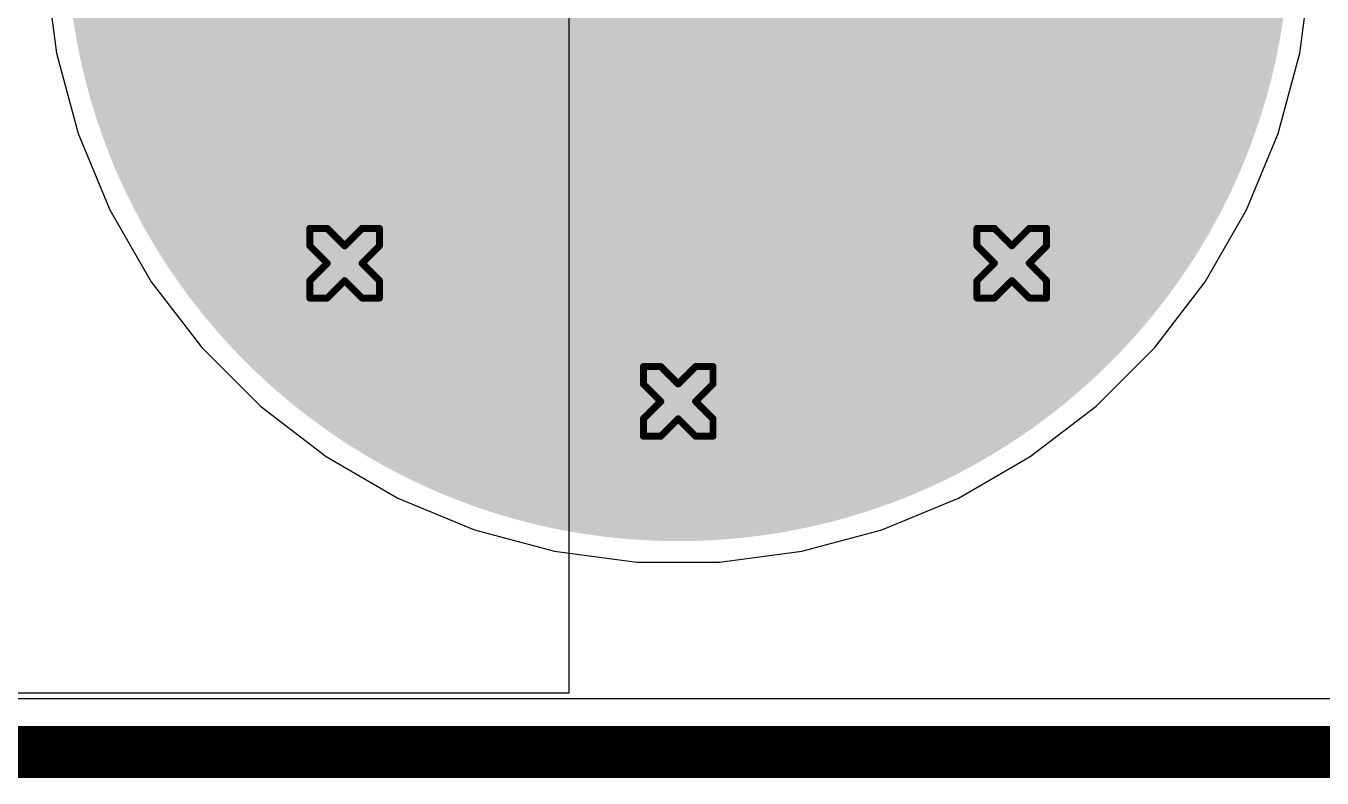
# Model space of a CAD drawing. Header units: inches. Extents: x 0 to 5379, y 0 to 5429.
# Drawn here: x 143.84 to 153.3, y -0.19 to 5.3 of the extents above; entities that cross this region are included whole.
import ezdxf

# ---------------------------------------------------------------- set-up
doc = ezdxf.new("R2010")
doc.units = ezdxf.units.IN
for name, color, linetype in [('Board Outline', 216, 'Continuous'), ('Bottom Layer', 5, 'Continuous'), ('Bottom Solder', 6, 'Continuous'), ('Drill Drawing', 1, 'Continuous'), ('GND01', 16, 'Continuous'), ('GND02', 76, 'Continuous'), ('Multi-Layer', 9, 'Continuous'), ('Pad Holes', 156, 'Continuous'), ('PWR', 156, 'Continuous'), ('SIG 01', 90, 'Continuous'), ('Top Layer', 1, 'Continuous'), ('Top Solder', 216, 'Continuous'), ('Via Holes', 16, 'Continuous')]:
    doc.layers.add(name, color=color, linetype=linetype)

msp = doc.modelspace()

# ---------------------------------------------------------------- hatches: boundary and pattern name
at = {"layer": 'Bottom Layer'}
h = msp.add_hatch(color=5, dxfattribs=at)
edge = h.paths.add_edge_path()
edge.add_arc((148.6033, 6), 4.36, 0, 360)
h = msp.add_hatch(color=5, dxfattribs=at)
edge = h.paths.add_edge_path()
edge.add_arc((146.1695, 3.5661), 0.3, 0, 360)
h = msp.add_hatch(color=5, dxfattribs=at)
edge = h.paths.add_edge_path()
edge.add_arc((151.0372, 3.5661), 0.3, 0, 360)
h = msp.add_hatch(color=5, dxfattribs=at)
edge = h.paths.add_edge_path()
edge.add_arc((148.6033, 2.558), 0.3, 0, 360)
at = {"layer": 'Bottom Solder'}
h = msp.add_hatch(color=6, dxfattribs=at)
edge = h.paths.add_edge_path()
edge.add_arc((148.6033, 6), 4.4616, 0, 360)
h = msp.add_hatch(color=6, dxfattribs=at)
edge = h.paths.add_edge_path()
edge.add_arc((146.1695, 3.5661), 0.4016, 0, 360)
h = msp.add_hatch(color=6, dxfattribs=at)
edge = h.paths.add_edge_path()
edge.add_arc((151.0372, 3.5661), 0.4016, 0, 360)
h = msp.add_hatch(color=6, dxfattribs=at)
edge = h.paths.add_edge_path()
edge.add_arc((148.6033, 2.558), 0.4016, 0, 360)
at = {"layer": 'GND01'}
h = msp.add_hatch(color=16, dxfattribs=at)
edge = h.paths.add_edge_path()
edge.add_arc((148.6033, 6), 4.36, 0, 360)
h = msp.add_hatch(color=16, dxfattribs=at)
edge = h.paths.add_edge_path()
edge.add_arc((146.1695, 3.5661), 0.3, 0, 360)
h = msp.add_hatch(color=16, dxfattribs=at)
edge = h.paths.add_edge_path()
edge.add_arc((151.0372, 3.5661), 0.3, 0, 360)
h = msp.add_hatch(color=16, dxfattribs=at)
edge = h.paths.add_edge_path()
edge.add_arc((148.6033, 2.558), 0.3, 0, 360)
at = {"layer": 'GND02'}
h = msp.add_hatch(color=76, dxfattribs=at)
edge = h.paths.add_edge_path()
edge.add_arc((148.6033, 6), 4.36, 0, 360)
h = msp.add_hatch(color=76, dxfattribs=at)
edge = h.paths.add_edge_path()
edge.add_arc((146.1695, 3.5661), 0.3, 0, 360)
h = msp.add_hatch(color=76, dxfattribs=at)
edge = h.paths.add_edge_path()
edge.add_arc((151.0372, 3.5661), 0.3, 0, 360)
h = msp.add_hatch(color=76, dxfattribs=at)
edge = h.paths.add_edge_path()
edge.add_arc((148.6033, 2.558), 0.3, 0, 360)
at = {"layer": 'Multi-Layer'}
h = msp.add_hatch(color=9, dxfattribs=at)
edge = h.paths.add_edge_path()
edge.add_arc((148.6033, 6), 4.36, 0, 360)
at = {"layer": 'Pad Holes'}
h = msp.add_hatch(color=7, dxfattribs=at)
edge = h.paths.add_edge_path()
edge.add_arc((148.6033, 6), 2.5, 0, 360)
at = {"layer": 'PWR'}
h = msp.add_hatch(color=156, dxfattribs=at)
edge = h.paths.add_edge_path()
edge.add_arc((148.6033, 6), 4.36, 0, 360)
h = msp.add_hatch(color=156, dxfattribs=at)
edge = h.paths.add_edge_path()
edge.add_arc((146.1695, 3.5661), 0.3, 0, 360)
h = msp.add_hatch(color=156, dxfattribs=at)
edge = h.paths.add_edge_path()
edge.add_arc((151.0372, 3.5661), 0.3, 0, 360)
h = msp.add_hatch(color=156, dxfattribs=at)
edge = h.paths.add_edge_path()
edge.add_arc((148.6033, 2.558), 0.3, 0, 360)
at = {"layer": 'SIG 01'}
h = msp.add_hatch(color=90, dxfattribs=at)
edge = h.paths.add_edge_path()
edge.add_arc((148.6033, 6), 4.36, 0, 360)
h = msp.add_hatch(color=90, dxfattribs=at)
edge = h.paths.add_edge_path()
edge.add_arc((146.1695, 3.5661), 0.3, 0, 360)
h = msp.add_hatch(color=90, dxfattribs=at)
edge = h.paths.add_edge_path()
edge.add_arc((151.0372, 3.5661), 0.3, 0, 360)
h = msp.add_hatch(color=90, dxfattribs=at)
edge = h.paths.add_edge_path()
edge.add_arc((148.6033, 2.558), 0.3, 0, 360)
at = {"layer": 'Top Layer'}
h = msp.add_hatch(color=1, dxfattribs=at)
edge = h.paths.add_edge_path()
edge.add_arc((148.6033, 6), 4.36, 0, 360)
h = msp.add_hatch(color=1, dxfattribs=at)
edge = h.paths.add_edge_path()
edge.add_arc((146.1695, 3.5661), 0.3, 0, 360)
h = msp.add_hatch(color=1, dxfattribs=at)
edge = h.paths.add_edge_path()
edge.add_arc((151.0372, 3.5661), 0.3, 0, 360)
h = msp.add_hatch(color=1, dxfattribs=at)
edge = h.paths.add_edge_path()
edge.add_arc((148.6033, 2.558), 0.3, 0, 360)
at = {"layer": 'Top Solder'}
h = msp.add_hatch(color=216, dxfattribs=at)
edge = h.paths.add_edge_path()
edge.add_arc((148.6033, 6), 4.4616, 0, 360)
h = msp.add_hatch(color=216, dxfattribs=at)
edge = h.paths.add_edge_path()
edge.add_arc((146.1695, 3.5661), 0.4016, 0, 360)
h = msp.add_hatch(color=216, dxfattribs=at)
edge = h.paths.add_edge_path()
edge.add_arc((151.0372, 3.5661), 0.4016, 0, 360)
h = msp.add_hatch(color=216, dxfattribs=at)
edge = h.paths.add_edge_path()
edge.add_arc((148.6033, 2.558), 0.4016, 0, 360)
at = {"layer": 'Via Holes'}
h = msp.add_hatch(color=7, dxfattribs=at)
edge = h.paths.add_edge_path()
edge.add_arc((146.1695, 3.5661), 0.15, 0, 360)
h = msp.add_hatch(color=7, dxfattribs=at)
edge = h.paths.add_edge_path()
edge.add_arc((151.0372, 3.5661), 0.15, 0, 360)
h = msp.add_hatch(color=7, dxfattribs=at)
edge = h.paths.add_edge_path()
edge.add_arc((148.6033, 2.558), 0.15, 0, 360)

# ---------------------------------------------------------------- linework, layer by layer
at = {"layer": 'Board Outline'}
msp.add_lwpolyline([(0, 0, 0.381, 0.381, 0), (350, 0, 0.381, 0.381, 0)], format="xyseb", dxfattribs=at)
at = {"layer": 'Bottom Layer'}
for p, q in [((143.9893, 5.6976), (144.0683, 5.0979)), ((153.1384, 5.0979), (153.2173, 5.6976)), ((144.0683, 5.0979), (144.2248, 4.5137)), ((152.9818, 4.5137), (153.1384, 5.0979)), ((144.2248, 4.5137), (144.4563, 3.9549)), ((152.7504, 3.9549), (152.9818, 4.5137)), ((144.4563, 3.9549), (144.7587, 3.4311)), ((152.4479, 3.4311), (152.7504, 3.9549)), ((144.7587, 3.4311), (145.1269, 2.9513)), ((152.0797, 2.9513), (152.4479, 3.4311)), ((145.1269, 2.9513), (145.5546, 2.5236)), ((151.6521, 2.5236), (152.0797, 2.9513)), ((145.5546, 2.5236), (146.0344, 2.1554)), ((151.1722, 2.1554), (151.6521, 2.5236)), ((146.0344, 2.1554), (146.5582, 1.853)), ((150.6484, 1.853), (151.1722, 2.1554)), ((146.5582, 1.853), (147.117, 1.6215)), ((150.0896, 1.6215), (150.6484, 1.853)), ((147.117, 1.6215), (147.7012, 1.4649)), ((149.5054, 1.4649), (150.0896, 1.6215)), ((147.7012, 1.4649), (148.3009, 1.386)), ((148.9057, 1.386), (149.5054, 1.4649)), ((148.3009, 1.386), (148.9057, 1.386)), ((154.035, 0.3885), (79.1852, 0.3885))]:
    msp.add_line(p, q, dxfattribs=at)
at = {"layer": 'Drill Drawing'}
for points in [[(145.9155, 3.6931, 0.0508, 0.0508, 0), (145.9155, 3.8201, 0.0508, 0.0508, 0)], [(145.9155, 3.8201, 0.0508, 0.0508, 0), (146.0425, 3.8201, 0.0508, 0.0508, 0)], [(146.0425, 3.8201, 0.0508, 0.0508, 0), (146.1695, 3.6931, 0.0508, 0.0508, 0)], [(146.1695, 3.6931, 0.0508, 0.0508, 0), (146.2965, 3.8201, 0.0508, 0.0508, 0)], [(146.2965, 3.8201, 0.0508, 0.0508, 0), (146.4235, 3.8201, 0.0508, 0.0508, 0)], [(146.4235, 3.6931, 0.0508, 0.0508, 0), (146.4235, 3.8201, 0.0508, 0.0508, 0)], [(150.7832, 3.6931, 0.0508, 0.0508, 0), (150.7832, 3.8201, 0.0508, 0.0508, 0)], [(150.7832, 3.8201, 0.0508, 0.0508, 0), (150.9102, 3.8201, 0.0508, 0.0508, 0)], [(150.9102, 3.8201, 0.0508, 0.0508, 0), (151.0372, 3.6931, 0.0508, 0.0508, 0)], [(151.0372, 3.6931, 0.0508, 0.0508, 0), (151.1642, 3.8201, 0.0508, 0.0508, 0)], [(151.1642, 3.8201, 0.0508, 0.0508, 0), (151.2912, 3.8201, 0.0508, 0.0508, 0)], [(151.2912, 3.6931, 0.0508, 0.0508, 0), (151.2912, 3.8201, 0.0508, 0.0508, 0)], [(145.9155, 3.6931, 0.0508, 0.0508, 0), (146.0425, 3.5661, 0.0508, 0.0508, 0)], [(146.2965, 3.5661, 0.0508, 0.0508, 0), (146.4235, 3.6931, 0.0508, 0.0508, 0)], [(150.7832, 3.6931, 0.0508, 0.0508, 0), (150.9102, 3.5661, 0.0508, 0.0508, 0)], [(151.1642, 3.5661, 0.0508, 0.0508, 0), (151.2912, 3.6931, 0.0508, 0.0508, 0)], [(145.9155, 3.4391, 0.0508, 0.0508, 0), (146.0425, 3.5661, 0.0508, 0.0508, 0)], [(146.2965, 3.5661, 0.0508, 0.0508, 0), (146.4235, 3.4391, 0.0508, 0.0508, 0)], [(150.7832, 3.4391, 0.0508, 0.0508, 0), (150.9102, 3.5661, 0.0508, 0.0508, 0)], [(151.1642, 3.5661, 0.0508, 0.0508, 0), (151.2912, 3.4391, 0.0508, 0.0508, 0)], [(145.9155, 3.3121, 0.0508, 0.0508, 0), (145.9155, 3.4391, 0.0508, 0.0508, 0)], [(146.0425, 3.3121, 0.0508, 0.0508, 0), (146.1695, 3.4391, 0.0508, 0.0508, 0)], [(146.1695, 3.4391, 0.0508, 0.0508, 0), (146.2965, 3.3121, 0.0508, 0.0508, 0)], [(146.4235, 3.3121, 0.0508, 0.0508, 0), (146.4235, 3.4391, 0.0508, 0.0508, 0)], [(150.7832, 3.3121, 0.0508, 0.0508, 0), (150.7832, 3.4391, 0.0508, 0.0508, 0)], [(150.9102, 3.3121, 0.0508, 0.0508, 0), (151.0372, 3.4391, 0.0508, 0.0508, 0)], [(151.0372, 3.4391, 0.0508, 0.0508, 0), (151.1642, 3.3121, 0.0508, 0.0508, 0)], [(151.2912, 3.3121, 0.0508, 0.0508, 0), (151.2912, 3.4391, 0.0508, 0.0508, 0)], [(145.9155, 3.3121, 0.0508, 0.0508, 0), (146.0425, 3.3121, 0.0508, 0.0508, 0)], [(146.2965, 3.3121, 0.0508, 0.0508, 0), (146.4235, 3.3121, 0.0508, 0.0508, 0)], [(150.7832, 3.3121, 0.0508, 0.0508, 0), (150.9102, 3.3121, 0.0508, 0.0508, 0)], [(151.1642, 3.3121, 0.0508, 0.0508, 0), (151.2912, 3.3121, 0.0508, 0.0508, 0)], [(148.3493, 2.685, 0.0508, 0.0508, 0), (148.3493, 2.812, 0.0508, 0.0508, 0)], [(148.3493, 2.812, 0.0508, 0.0508, 0), (148.4763, 2.812, 0.0508, 0.0508, 0)], [(148.4763, 2.812, 0.0508, 0.0508, 0), (148.6033, 2.685, 0.0508, 0.0508, 0)], [(148.6033, 2.685, 0.0508, 0.0508, 0), (148.7303, 2.812, 0.0508, 0.0508, 0)], [(148.7303, 2.812, 0.0508, 0.0508, 0), (148.8573, 2.812, 0.0508, 0.0508, 0)], [(148.8573, 2.685, 0.0508, 0.0508, 0), (148.8573, 2.812, 0.0508, 0.0508, 0)], [(148.3493, 2.685, 0.0508, 0.0508, 0), (148.4763, 2.558, 0.0508, 0.0508, 0)], [(148.7303, 2.558, 0.0508, 0.0508, 0), (148.8573, 2.685, 0.0508, 0.0508, 0)], [(148.3493, 2.431, 0.0508, 0.0508, 0), (148.4763, 2.558, 0.0508, 0.0508, 0)], [(148.7303, 2.558, 0.0508, 0.0508, 0), (148.8573, 2.431, 0.0508, 0.0508, 0)], [(148.3493, 2.304, 0.0508, 0.0508, 0), (148.3493, 2.431, 0.0508, 0.0508, 0)], [(148.4763, 2.304, 0.0508, 0.0508, 0), (148.6033, 2.431, 0.0508, 0.0508, 0)], [(148.6033, 2.431, 0.0508, 0.0508, 0), (148.7303, 2.304, 0.0508, 0.0508, 0)], [(148.8573, 2.304, 0.0508, 0.0508, 0), (148.8573, 2.431, 0.0508, 0.0508, 0)], [(148.3493, 2.304, 0.0508, 0.0508, 0), (148.4763, 2.304, 0.0508, 0.0508, 0)], [(148.7303, 2.304, 0.0508, 0.0508, 0), (148.8573, 2.304, 0.0508, 0.0508, 0)]]:
    msp.add_lwpolyline(points, format="xyseb", dxfattribs=at)
for points in [[(145.9028, 3.8201, 0.0254, 0.0254, 1), (145.9282, 3.8201, 0.0254, 0.0254, 1)], [(145.9028, 3.8201, 0.0254, 0.0254, 1), (145.9282, 3.8201, 0.0254, 0.0254, 1)], [(146.0298, 3.8201, 0.0254, 0.0254, 1), (146.0552, 3.8201, 0.0254, 0.0254, 1)], [(146.0298, 3.8201, 0.0254, 0.0254, 1), (146.0552, 3.8201, 0.0254, 0.0254, 1)], [(146.2838, 3.8201, 0.0254, 0.0254, 1), (146.3092, 3.8201, 0.0254, 0.0254, 1)], [(146.2838, 3.8201, 0.0254, 0.0254, 1), (146.3092, 3.8201, 0.0254, 0.0254, 1)], [(146.4108, 3.8201, 0.0254, 0.0254, 1), (146.4362, 3.8201, 0.0254, 0.0254, 1)], [(146.4108, 3.8201, 0.0254, 0.0254, 1), (146.4362, 3.8201, 0.0254, 0.0254, 1)], [(150.7705, 3.8201, 0.0254, 0.0254, 1), (150.7959, 3.8201, 0.0254, 0.0254, 1)], [(150.7705, 3.8201, 0.0254, 0.0254, 1), (150.7959, 3.8201, 0.0254, 0.0254, 1)], [(150.8975, 3.8201, 0.0254, 0.0254, 1), (150.9229, 3.8201, 0.0254, 0.0254, 1)], [(150.8975, 3.8201, 0.0254, 0.0254, 1), (150.9229, 3.8201, 0.0254, 0.0254, 1)], [(151.1515, 3.8201, 0.0254, 0.0254, 1), (151.1769, 3.8201, 0.0254, 0.0254, 1)], [(151.1515, 3.8201, 0.0254, 0.0254, 1), (151.1769, 3.8201, 0.0254, 0.0254, 1)], [(151.2785, 3.8201, 0.0254, 0.0254, 1), (151.3039, 3.8201, 0.0254, 0.0254, 1)], [(151.2785, 3.8201, 0.0254, 0.0254, 1), (151.3039, 3.8201, 0.0254, 0.0254, 1)], [(145.9028, 3.6931, 0.0254, 0.0254, 1), (145.9282, 3.6931, 0.0254, 0.0254, 1)], [(145.9028, 3.6931, 0.0254, 0.0254, 1), (145.9282, 3.6931, 0.0254, 0.0254, 1)], [(146.1568, 3.6931, 0.0254, 0.0254, 1), (146.1822, 3.6931, 0.0254, 0.0254, 1)], [(146.1568, 3.6931, 0.0254, 0.0254, 1), (146.1822, 3.6931, 0.0254, 0.0254, 1)], [(146.4108, 3.6931, 0.0254, 0.0254, 1), (146.4362, 3.6931, 0.0254, 0.0254, 1)], [(146.4108, 3.6931, 0.0254, 0.0254, 1), (146.4362, 3.6931, 0.0254, 0.0254, 1)], [(150.7705, 3.6931, 0.0254, 0.0254, 1), (150.7959, 3.6931, 0.0254, 0.0254, 1)], [(150.7705, 3.6931, 0.0254, 0.0254, 1), (150.7959, 3.6931, 0.0254, 0.0254, 1)], [(151.0245, 3.6931, 0.0254, 0.0254, 1), (151.0499, 3.6931, 0.0254, 0.0254, 1)], [(151.0245, 3.6931, 0.0254, 0.0254, 1), (151.0499, 3.6931, 0.0254, 0.0254, 1)], [(151.2785, 3.6931, 0.0254, 0.0254, 1), (151.3039, 3.6931, 0.0254, 0.0254, 1)], [(151.2785, 3.6931, 0.0254, 0.0254, 1), (151.3039, 3.6931, 0.0254, 0.0254, 1)], [(146.0298, 3.5661, 0.0254, 0.0254, 1), (146.0552, 3.5661, 0.0254, 0.0254, 1)], [(146.0298, 3.5661, 0.0254, 0.0254, 1), (146.0552, 3.5661, 0.0254, 0.0254, 1)], [(146.2838, 3.5661, 0.0254, 0.0254, 1), (146.3092, 3.5661, 0.0254, 0.0254, 1)], [(146.2838, 3.5661, 0.0254, 0.0254, 1), (146.3092, 3.5661, 0.0254, 0.0254, 1)], [(150.8975, 3.5661, 0.0254, 0.0254, 1), (150.9229, 3.5661, 0.0254, 0.0254, 1)], [(150.8975, 3.5661, 0.0254, 0.0254, 1), (150.9229, 3.5661, 0.0254, 0.0254, 1)], [(151.1515, 3.5661, 0.0254, 0.0254, 1), (151.1769, 3.5661, 0.0254, 0.0254, 1)], [(151.1515, 3.5661, 0.0254, 0.0254, 1), (151.1769, 3.5661, 0.0254, 0.0254, 1)], [(145.9028, 3.4391, 0.0254, 0.0254, 1), (145.9282, 3.4391, 0.0254, 0.0254, 1)], [(145.9028, 3.4391, 0.0254, 0.0254, 1), (145.9282, 3.4391, 0.0254, 0.0254, 1)], [(146.1568, 3.4391, 0.0254, 0.0254, 1), (146.1822, 3.4391, 0.0254, 0.0254, 1)], [(146.1568, 3.4391, 0.0254, 0.0254, 1), (146.1822, 3.4391, 0.0254, 0.0254, 1)], [(146.4108, 3.4391, 0.0254, 0.0254, 1), (146.4362, 3.4391, 0.0254, 0.0254, 1)], [(146.4108, 3.4391, 0.0254, 0.0254, 1), (146.4362, 3.4391, 0.0254, 0.0254, 1)], [(150.7705, 3.4391, 0.0254, 0.0254, 1), (150.7959, 3.4391, 0.0254, 0.0254, 1)], [(150.7705, 3.4391, 0.0254, 0.0254, 1), (150.7959, 3.4391, 0.0254, 0.0254, 1)], [(151.0245, 3.4391, 0.0254, 0.0254, 1), (151.0499, 3.4391, 0.0254, 0.0254, 1)], [(151.0245, 3.4391, 0.0254, 0.0254, 1), (151.0499, 3.4391, 0.0254, 0.0254, 1)], [(151.2785, 3.4391, 0.0254, 0.0254, 1), (151.3039, 3.4391, 0.0254, 0.0254, 1)], [(151.2785, 3.4391, 0.0254, 0.0254, 1), (151.3039, 3.4391, 0.0254, 0.0254, 1)], [(145.9028, 3.3121, 0.0254, 0.0254, 1), (145.9282, 3.3121, 0.0254, 0.0254, 1)], [(145.9028, 3.3121, 0.0254, 0.0254, 1), (145.9282, 3.3121, 0.0254, 0.0254, 1)], [(146.0298, 3.3121, 0.0254, 0.0254, 1), (146.0552, 3.3121, 0.0254, 0.0254, 1)], [(146.0298, 3.3121, 0.0254, 0.0254, 1), (146.0552, 3.3121, 0.0254, 0.0254, 1)], [(146.2838, 3.3121, 0.0254, 0.0254, 1), (146.3092, 3.3121, 0.0254, 0.0254, 1)], [(146.2838, 3.3121, 0.0254, 0.0254, 1), (146.3092, 3.3121, 0.0254, 0.0254, 1)], [(146.4108, 3.3121, 0.0254, 0.0254, 1), (146.4362, 3.3121, 0.0254, 0.0254, 1)], [(146.4108, 3.3121, 0.0254, 0.0254, 1), (146.4362, 3.3121, 0.0254, 0.0254, 1)], [(150.7705, 3.3121, 0.0254, 0.0254, 1), (150.7959, 3.3121, 0.0254, 0.0254, 1)], [(150.7705, 3.3121, 0.0254, 0.0254, 1), (150.7959, 3.3121, 0.0254, 0.0254, 1)], [(150.8975, 3.3121, 0.0254, 0.0254, 1), (150.9229, 3.3121, 0.0254, 0.0254, 1)], [(150.8975, 3.3121, 0.0254, 0.0254, 1), (150.9229, 3.3121, 0.0254, 0.0254, 1)], [(151.1515, 3.3121, 0.0254, 0.0254, 1), (151.1769, 3.3121, 0.0254, 0.0254, 1)], [(151.1515, 3.3121, 0.0254, 0.0254, 1), (151.1769, 3.3121, 0.0254, 0.0254, 1)], [(151.2785, 3.3121, 0.0254, 0.0254, 1), (151.3039, 3.3121, 0.0254, 0.0254, 1)], [(151.2785, 3.3121, 0.0254, 0.0254, 1), (151.3039, 3.3121, 0.0254, 0.0254, 1)], [(148.3366, 2.812, 0.0254, 0.0254, 1), (148.362, 2.812, 0.0254, 0.0254, 1)], [(148.3366, 2.812, 0.0254, 0.0254, 1), (148.362, 2.812, 0.0254, 0.0254, 1)], [(148.4636, 2.812, 0.0254, 0.0254, 1), (148.489, 2.812, 0.0254, 0.0254, 1)], [(148.4636, 2.812, 0.0254, 0.0254, 1), (148.489, 2.812, 0.0254, 0.0254, 1)], [(148.7176, 2.812, 0.0254, 0.0254, 1), (148.743, 2.812, 0.0254, 0.0254, 1)], [(148.7176, 2.812, 0.0254, 0.0254, 1), (148.743, 2.812, 0.0254, 0.0254, 1)], [(148.8446, 2.812, 0.0254, 0.0254, 1), (148.87, 2.812, 0.0254, 0.0254, 1)], [(148.8446, 2.812, 0.0254, 0.0254, 1), (148.87, 2.812, 0.0254, 0.0254, 1)], [(148.3366, 2.685, 0.0254, 0.0254, 1), (148.362, 2.685, 0.0254, 0.0254, 1)], [(148.3366, 2.685, 0.0254, 0.0254, 1), (148.362, 2.685, 0.0254, 0.0254, 1)], [(148.5906, 2.685, 0.0254, 0.0254, 1), (148.616, 2.685, 0.0254, 0.0254, 1)], [(148.5906, 2.685, 0.0254, 0.0254, 1), (148.616, 2.685, 0.0254, 0.0254, 1)], [(148.8446, 2.685, 0.0254, 0.0254, 1), (148.87, 2.685, 0.0254, 0.0254, 1)], [(148.8446, 2.685, 0.0254, 0.0254, 1), (148.87, 2.685, 0.0254, 0.0254, 1)], [(148.4636, 2.558, 0.0254, 0.0254, 1), (148.489, 2.558, 0.0254, 0.0254, 1)], [(148.4636, 2.558, 0.0254, 0.0254, 1), (148.489, 2.558, 0.0254, 0.0254, 1)], [(148.7176, 2.558, 0.0254, 0.0254, 1), (148.743, 2.558, 0.0254, 0.0254, 1)], [(148.7176, 2.558, 0.0254, 0.0254, 1), (148.743, 2.558, 0.0254, 0.0254, 1)], [(148.3366, 2.431, 0.0254, 0.0254, 1), (148.362, 2.431, 0.0254, 0.0254, 1)], [(148.3366, 2.431, 0.0254, 0.0254, 1), (148.362, 2.431, 0.0254, 0.0254, 1)], [(148.5906, 2.431, 0.0254, 0.0254, 1), (148.616, 2.431, 0.0254, 0.0254, 1)], [(148.5906, 2.431, 0.0254, 0.0254, 1), (148.616, 2.431, 0.0254, 0.0254, 1)], [(148.8446, 2.431, 0.0254, 0.0254, 1), (148.87, 2.431, 0.0254, 0.0254, 1)], [(148.8446, 2.431, 0.0254, 0.0254, 1), (148.87, 2.431, 0.0254, 0.0254, 1)], [(148.3366, 2.304, 0.0254, 0.0254, 1), (148.362, 2.304, 0.0254, 0.0254, 1)], [(148.3366, 2.304, 0.0254, 0.0254, 1), (148.362, 2.304, 0.0254, 0.0254, 1)], [(148.4636, 2.304, 0.0254, 0.0254, 1), (148.489, 2.304, 0.0254, 0.0254, 1)], [(148.4636, 2.304, 0.0254, 0.0254, 1), (148.489, 2.304, 0.0254, 0.0254, 1)], [(148.7176, 2.304, 0.0254, 0.0254, 1), (148.743, 2.304, 0.0254, 0.0254, 1)], [(148.7176, 2.304, 0.0254, 0.0254, 1), (148.743, 2.304, 0.0254, 0.0254, 1)], [(148.8446, 2.304, 0.0254, 0.0254, 1), (148.87, 2.304, 0.0254, 0.0254, 1)], [(148.8446, 2.304, 0.0254, 0.0254, 1), (148.87, 2.304, 0.0254, 0.0254, 1)]]:
    msp.add_lwpolyline(points, format="xyseb", close=True, dxfattribs=at)
at = {"layer": 'GND01'}
for p, q in [((143.9893, 5.6976), (144.0683, 5.0979)), ((153.1384, 5.0979), (153.2173, 5.6976)), ((144.0683, 5.0979), (144.2248, 4.5137)), ((152.9818, 4.5137), (153.1384, 5.0979)), ((144.2248, 4.5137), (144.4563, 3.9549)), ((152.7504, 3.9549), (152.9818, 4.5137)), ((144.4563, 3.9549), (144.7587, 3.4311)), ((152.4479, 3.4311), (152.7504, 3.9549)), ((144.7587, 3.4311), (145.1269, 2.9513)), ((152.0797, 2.9513), (152.4479, 3.4311)), ((145.1269, 2.9513), (145.5546, 2.5236)), ((151.6521, 2.5236), (152.0797, 2.9513)), ((145.5546, 2.5236), (146.0344, 2.1554)), ((151.1722, 2.1554), (151.6521, 2.5236)), ((146.0344, 2.1554), (146.5582, 1.853)), ((150.6484, 1.853), (151.1722, 2.1554)), ((146.5582, 1.853), (147.117, 1.6215)), ((150.0896, 1.6215), (150.6484, 1.853)), ((147.117, 1.6215), (147.7012, 1.4649)), ((149.5054, 1.4649), (150.0896, 1.6215)), ((147.7012, 1.4649), (148.3009, 1.386)), ((148.9057, 1.386), (149.5054, 1.4649)), ((148.3009, 1.386), (148.9057, 1.386)), ((349.6116, 0.3885), (0.3885, 0.3885))]:
    msp.add_line(p, q, dxfattribs=at)
at = {"layer": 'GND02'}
for p, q in [((143.9893, 5.6976), (144.0683, 5.0979)), ((153.1384, 5.0979), (153.2173, 5.6976)), ((144.0683, 5.0979), (144.2248, 4.5137)), ((152.9818, 4.5137), (153.1384, 5.0979)), ((144.2248, 4.5137), (144.4563, 3.9549)), ((152.7504, 3.9549), (152.9818, 4.5137)), ((144.4563, 3.9549), (144.7587, 3.4311)), ((152.4479, 3.4311), (152.7504, 3.9549)), ((144.7587, 3.4311), (145.1269, 2.9513)), ((152.0797, 2.9513), (152.4479, 3.4311)), ((145.1269, 2.9513), (145.5546, 2.5236)), ((151.6521, 2.5236), (152.0797, 2.9513)), ((145.5546, 2.5236), (146.0344, 2.1554)), ((151.1722, 2.1554), (151.6521, 2.5236)), ((146.0344, 2.1554), (146.5582, 1.853)), ((150.6484, 1.853), (151.1722, 2.1554)), ((146.5582, 1.853), (147.117, 1.6215)), ((150.0896, 1.6215), (150.6484, 1.853)), ((147.117, 1.6215), (147.7012, 1.4649)), ((149.5054, 1.4649), (150.0896, 1.6215)), ((147.7012, 1.4649), (148.3009, 1.386)), ((148.9057, 1.386), (149.5054, 1.4649)), ((148.3009, 1.386), (148.9057, 1.386)), ((349.6116, 0.3885), (0.3885, 0.3885))]:
    msp.add_line(p, q, dxfattribs=at)
at = {"layer": 'PWR'}
for p, q in [((143.9893, 5.6976), (144.0683, 5.0979)), ((153.1384, 5.0979), (153.2173, 5.6976)), ((144.0683, 5.0979), (144.2248, 4.5137)), ((152.9818, 4.5137), (153.1384, 5.0979)), ((144.2248, 4.5137), (144.4563, 3.9549)), ((152.7504, 3.9549), (152.9818, 4.5137)), ((144.4563, 3.9549), (144.7587, 3.4311)), ((152.4479, 3.4311), (152.7504, 3.9549)), ((144.7587, 3.4311), (145.1269, 2.9513)), ((152.0797, 2.9513), (152.4479, 3.4311)), ((145.1269, 2.9513), (145.5546, 2.5236)), ((151.6521, 2.5236), (152.0797, 2.9513)), ((145.5546, 2.5236), (146.0344, 2.1554)), ((151.1722, 2.1554), (151.6521, 2.5236)), ((146.0344, 2.1554), (146.5582, 1.853)), ((150.6484, 1.853), (151.1722, 2.1554)), ((146.5582, 1.853), (147.117, 1.6215)), ((150.0896, 1.6215), (150.6484, 1.853)), ((147.117, 1.6215), (147.7012, 1.4649)), ((149.5054, 1.4649), (150.0896, 1.6215)), ((147.7012, 1.4649), (148.3009, 1.386)), ((148.9057, 1.386), (149.5054, 1.4649)), ((148.3009, 1.386), (148.9057, 1.386)), ((349.6116, 0.3885), (0.3885, 0.3885))]:
    msp.add_line(p, q, dxfattribs=at)
at = {"layer": 'SIG 01'}
msp.add_line((349.6116, 0.3885), (0.3885, 0.3885), dxfattribs=at)
at = {"layer": 'Top Layer'}
for p, q in [((147.8073, 0.4318), (147.8073, 16.9234)), ((138.7828, 0.4318), (147.8073, 0.4318))]:
    msp.add_line(p, q, dxfattribs=at)

doc.saveas('drawing.dxf')
